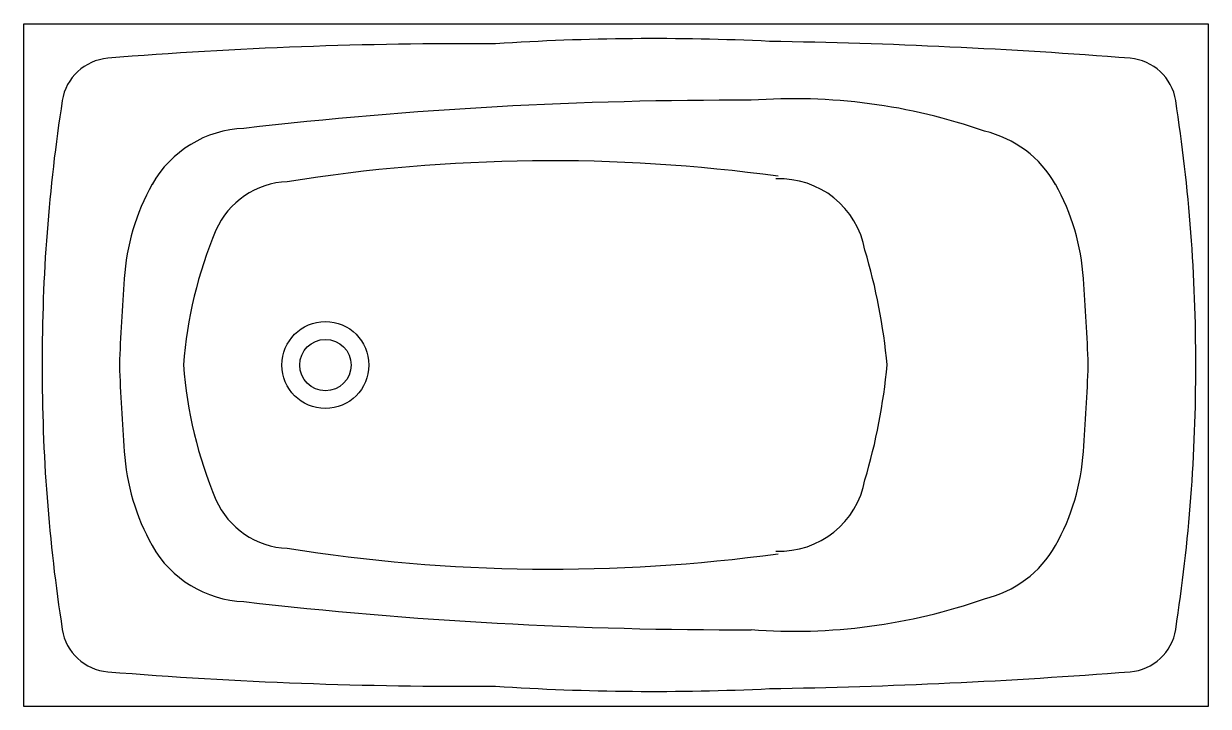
# Model space of a CAD drawing. Extents: x 6.31 to 7.49, y 5.94 to 6.62.
import ezdxf

# ---------------------------------------------------------------- set-up
doc = ezdxf.new("R2010")
doc.units = 0
doc.header["$LTSCALE"] = 0.4
doc.header["$MEASUREMENT"] = 0
for name, color, linetype in [('COTAS', 7, 'CONTINUOUS'), ('P-SANIT', 53, 'CONTINUOUS'), ('SANIT', 53, 'CONTINUOUS')]:
    doc.layers.add(name, color=color, linetype=linetype)

msp = doc.modelspace()

# ---------------------------------------------------------------- linework, layer by layer
at = {"layer": 'COTAS', "color": 53}
for centre, start, end in [((7.0823, 5.9751), 70.6089, 94.3029), ((7.0823, 6.587), 265.6971, 289.3911)]:
    msp.add_arc(centre, 0.5712, start, end, dxfattribs=at)
at = {"layer": 'P-SANIT'}
msp.add_lwpolyline([(6.3148, 6.621), (7.4948, 6.621), (7.4948, 5.941), (6.3148, 5.941)], close=True, dxfattribs=at)
at = {"layer": 'SANIT'}
for radius in [0.0433, 0.0433, 0.0256, 0.0256]:
    msp.add_circle((6.6153, 6.281), radius, dxfattribs=at)
for centre, radius, start, end in [((6.7568, 2.1587), 4.4424, 89.6396, 94.6247), ((6.9426, 4.188), 2.4182, 87.2702, 93.7433), ((6.972, 0.9193), 5.6847, 85.5112, 89.1358), ((6.4026, 6.5367), 0.05, 94.6247, 171.1453), ((7.4129, 6.5367), 0.05, 8.8547, 85.3753), ((8.0128, 6.2859), 1.6796, 171.1453, 180.1663), ((7.0243, 2.2449), 4.2999, 89.7992, 96.5472), ((5.8027, 6.2859), 1.6796, 359.8337, 8.8547), ((6.5383, 6.4071), 0.1097, 92.2145, 150.5715), ((7.247, 6.4071), 0.1097, 29.4285, 76.8905), ((6.8401, 4.8214), 1.6631, 82.1837, 99.0913), ((7.0679, 6.3803), 0.0862, 10.0842, 92.4911), ((6.636, 6.3528), 0.2215, 150.7519, 176.2988), ((6.5804, 6.3828), 0.0809, 92.2425, 156.3761), ((7.1493, 6.3528), 0.2215, 3.7012, 29.2481), ((6.9035, 6.2482), 0.4309, 157.1909, 175.6259), ((6.598, 6.2293), 0.5791, 5.1282, 16.6719), ((8.5469, 6.2026), 2.1382, 175.5896, 177.8984), ((5.2385, 6.2026), 2.1382, 2.1016, 4.4104), ((8.0128, 6.2762), 1.6796, 179.8337, 188.8547), ((8.5469, 6.3594), 2.1382, 182.1016, 184.4104), ((6.9035, 6.3139), 0.4309, 184.3741, 202.8091), ((6.598, 6.3328), 0.5791, 343.3281, 354.8718), ((5.2385, 6.3594), 2.1382, 355.5896, 357.8984), ((5.8027, 6.2762), 1.6796, 351.1453, 0.1663), ((6.636, 6.2093), 0.2215, 183.7012, 209.2481), ((7.1493, 6.2093), 0.2215, 330.7519, 356.2988), ((7.0679, 6.1818), 0.0862, 267.5089, 349.9158), ((6.5804, 6.1793), 0.0809, 203.6239, 267.7575), ((6.5383, 6.155), 0.1097, 209.4285, 267.7855), ((7.247, 6.155), 0.1097, 283.1095, 330.5715), ((6.8401, 7.7407), 1.6631, 260.9087, 277.8163), ((7.0243, 10.3172), 4.2999, 263.4528, 270.2008), ((6.4026, 6.0253), 0.05, 188.8547, 265.3753), ((7.4129, 6.0253), 0.05, 274.6247, 351.1453), ((6.7568, 10.4034), 4.4424, 265.3753, 270.3604), ((6.972, 11.6428), 5.6847, 270.8642, 274.4888), ((6.9426, 8.3741), 2.4182, 266.2567, 272.7298)]:
    msp.add_arc(centre, radius, start, end, dxfattribs=at)

doc.saveas('drawing.dxf')
